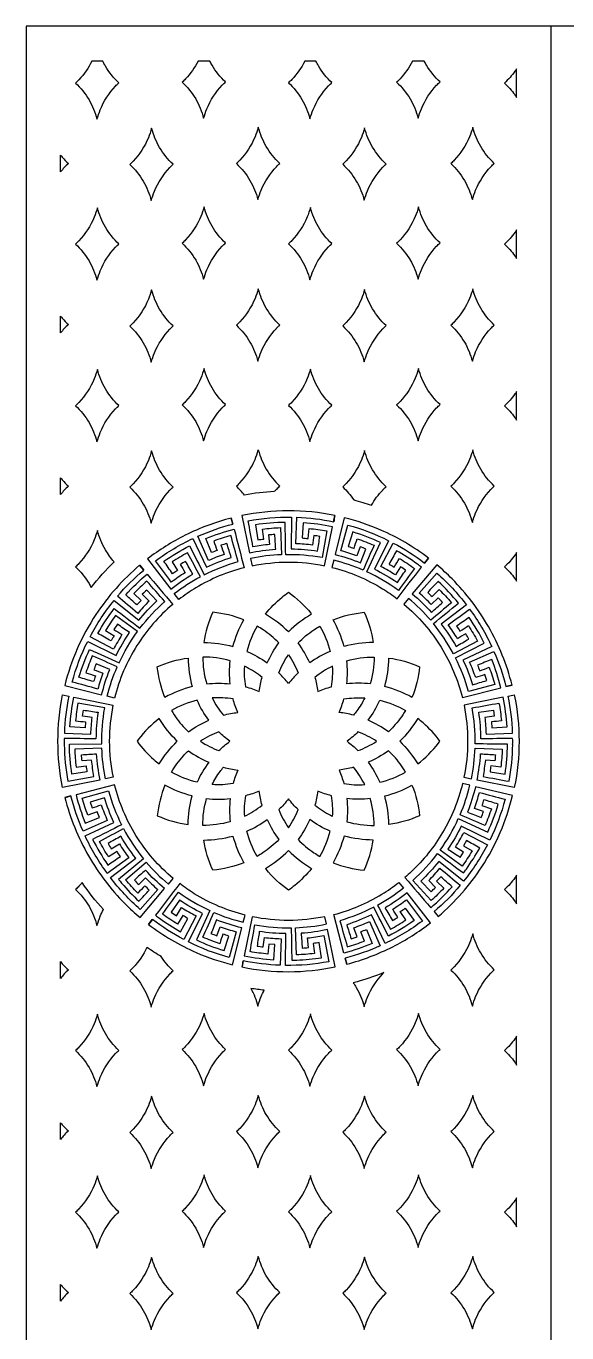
# Model space of a CAD drawing. Header units: millimetres. Extents: x -165 to 825, y -1000 to 1000.
# Drawn here: x -165 to 175, y 178 to 1000 of the extents above; entities that cross this region are included whole.
import ezdxf

# ---------------------------------------------------------------- set-up
doc = ezdxf.new("R2010")
doc.units = ezdxf.units.MM
doc.layers.add('Default', color=70, linetype='Continuous')

msp = doc.modelspace()

# ---------------------------------------------------------------- linework, layer by layer
at = {"layer": 'Default'}
msp.add_line((165, 1000), (165, -1000), dxfattribs=at)
msp.add_lwpolyline([(495, 1000), (165, 1000), (-165, 1000), (-165, -1000), (165, -1000), (495, -1000), (825, -1000), (825, 1000)], close=True, dxfattribs=at)
for points in [[(-123.64, 978, -0.072604), (-131.8, 966.26, -0.002455), (-131.82, 966.25, -0.022749), (-133.98, 964.18, -0.073961), (-125.46, 953.6, -0.000219), (-125.46, 953.59, -0.068795), (-120.45, 941.48, -0.03084), (-118.38, 947.43, -0.089691), (-108.82, 962.22, -0.002455), (-108.81, 962.23, -0.022749), (-106.65, 964.3, -0.073961), (-115.17, 974.89, -0.000219), (-115.17, 974.89, -0.018451), (-116.84, 978)], [(-56.85, 978, -0.069306), (-64.72, 966.84, -0.002455), (-64.73, 966.83, -0.022749), (-66.89, 964.76, -0.073961), (-58.37, 954.17, -0.000219), (-58.37, 954.17, -0.068795), (-53.36, 942.06, -0.03084), (-51.29, 948.01, -0.089691), (-41.73, 962.8, -0.002455), (-41.72, 962.81, -0.022749), (-39.56, 964.88, -0.073961), (-48.08, 975.47, -0.000219), (-48.08, 975.47, -0.01507), (-49.46, 978)], [(10.23, 978, -0.071564), (2.16, 966.45, -0.002455), (2.14, 966.43, -0.022749), (-0.02, 964.36, -0.073961), (8.5, 953.78, -0.000219), (8.5, 953.78, -0.068795), (13.51, 941.66, -0.03084), (15.58, 947.61, -0.089691), (25.14, 962.4, -0.002455), (25.15, 962.41, -0.022749), (27.32, 964.48, -0.073961), (18.79, 975.07, -0.000219), (18.79, 975.07, -0.017385), (17.21, 978)], [(78.06, 978, -0.069306), (70.19, 966.84, -0.002455), (70.18, 966.83, -0.022749), (68.01, 964.76, -0.073961), (76.53, 954.17, -0.000219), (76.53, 954.17, -0.068795), (81.54, 942.06, -0.03084), (83.61, 948.01, -0.089691), (93.17, 962.8, -0.002455), (93.18, 962.81, -0.022749), (95.35, 964.88, -0.073961), (86.83, 975.47, -0.000219), (86.83, 975.47, -0.01507), (85.44, 978)], [(143.5, 955.07), (143.5, 973.19, -0.011738), (142.43, 971.58, -0.062432), (135.84, 964.21, -0.056451), (142.29, 956.89, -0.000196), (142.29, 956.89, -0.012211)], [(-86.06, 935.76, -0.03084), (-88.13, 929.81, -0.089691), (-97.69, 915.02, -0.002455), (-97.7, 915, -0.022749), (-99.86, 912.93, -0.073961), (-91.34, 902.35, -0.000219), (-91.34, 902.35, -0.068795), (-86.33, 890.23, -0.03084), (-84.26, 896.18, -0.089691), (-74.71, 910.97, -0.002455), (-74.69, 910.98, -0.022749), (-72.53, 913.05, -0.073961), (-81.05, 923.64, -0.000219), (-81.05, 923.64, -0.068795)], [(-18.97, 936.33, -0.03084), (-21.04, 930.39, -0.089691), (-30.6, 915.59, -0.002455), (-30.61, 915.58, -0.022749), (-32.77, 913.51, -0.073961), (-24.25, 902.93, -0.000219), (-24.25, 902.92, -0.068795), (-19.24, 890.81, -0.03084), (-17.18, 896.76, -0.089691), (-7.62, 911.55, -0.002455), (-7.6, 911.56, -0.022749), (-5.44, 913.63, -0.073961), (-13.96, 924.22, -0.000219), (-13.96, 924.22, -0.068795)], [(47.9, 935.94, -0.03084), (45.84, 929.99, -0.089691), (36.28, 915.2, -0.002455), (36.26, 915.18, -0.022749), (34.1, 913.12, -0.073961), (42.62, 902.53, -0.000219), (42.62, 902.53, -0.068795), (47.63, 890.41, -0.03084), (49.7, 896.36, -0.089691), (59.26, 911.15, -0.002455), (59.27, 911.17, -0.022749), (61.43, 913.24, -0.073961), (52.91, 923.82, -0.000219), (52.91, 923.82, -0.068795)], [(115.94, 936.33, -0.03084), (113.87, 930.39, -0.089691), (104.31, 915.59, -0.002455), (104.29, 915.58, -0.022749), (102.13, 913.51, -0.073961), (110.65, 902.93, -0.000219), (110.65, 902.92, -0.068795), (115.66, 890.81, -0.03084), (117.73, 896.76, -0.089691), (127.29, 911.55, -0.002455), (127.3, 911.56, -0.022749), (129.47, 913.63, -0.073961), (120.94, 924.22, -0.000219), (120.94, 924.22, -0.068795)], [(-143.36, 918.76, 0.010749), (-142.32, 917.5, 0.038104), (-138.4, 913.54, 0.044601), (-143.36, 908.26)], [(-120.18, 885.67, -0.03084), (-122.25, 879.72, -0.089691), (-131.8, 864.93, -0.002455), (-131.82, 864.91, -0.022749), (-133.98, 862.84, -0.073961), (-125.46, 852.26, -0.000219), (-125.46, 852.25, -0.068795), (-120.45, 840.14, -0.03084), (-118.38, 846.09, -0.089691), (-108.82, 860.88, -0.002455), (-108.81, 860.89, -0.022749), (-106.65, 862.96, -0.073961), (-115.17, 873.55, -0.000219), (-115.17, 873.55, -0.068795)], [(-53.09, 886.24, -0.03084), (-55.16, 880.3, -0.089691), (-64.72, 865.5, -0.002455), (-64.73, 865.49, -0.022749), (-66.89, 863.42, -0.073961), (-58.37, 852.84, -0.000219), (-58.37, 852.83, -0.068795), (-53.36, 840.72, -0.03084), (-51.29, 846.67, -0.089691), (-41.73, 861.46, -0.002455), (-41.72, 861.47, -0.022749), (-39.56, 863.54, -0.073961), (-48.08, 874.13, -0.000219), (-48.08, 874.13, -0.068795)], [(13.79, 885.85, -0.03084), (11.72, 879.9, -0.089691), (2.16, 865.11, -0.002455), (2.14, 865.09, -0.022749), (-0.02, 863.02, -0.073961), (8.5, 852.44, -0.000219), (8.5, 852.44, -0.068795), (13.51, 840.32, -0.03084), (15.58, 846.27, -0.089691), (25.14, 861.06, -0.002455), (25.15, 861.08, -0.022749), (27.32, 863.14, -0.073961), (18.79, 873.73, -0.000219), (18.79, 873.73, -0.068795)], [(81.82, 886.24, -0.03084), (79.75, 880.3, -0.089691), (70.19, 865.5, -0.002455), (70.18, 865.49, -0.022749), (68.01, 863.42, -0.073961), (76.53, 852.84, -0.000219), (76.53, 852.83, -0.068795), (81.54, 840.72, -0.03084), (83.61, 846.67, -0.089691), (93.17, 861.46, -0.002455), (93.18, 861.47, -0.022749), (95.35, 863.54, -0.073961), (86.83, 874.13, -0.000219), (86.83, 874.13, -0.068795)], [(143.5, 853.73), (143.5, 871.86, -0.011738), (142.43, 870.24, -0.062432), (135.84, 862.87, -0.056451), (142.29, 855.55, -0.000196), (142.29, 855.55, -0.012211)], [(-86.06, 834.04, -0.03084), (-88.13, 828.09, -0.089691), (-97.69, 813.3, -0.002455), (-97.7, 813.28, -0.022749), (-99.86, 811.21, -0.073961), (-91.34, 800.63, -0.000219), (-91.34, 800.63, -0.068795), (-86.33, 788.51, -0.03084), (-84.26, 794.46, -0.089691), (-74.71, 809.25, -0.002455), (-74.69, 809.26, -0.022749), (-72.53, 811.33, -0.073961), (-81.05, 821.92, -0.000219), (-81.05, 821.92, -0.068795)], [(-18.97, 834.62, -0.03084), (-21.04, 828.67, -0.089691), (-30.6, 813.88, -0.002455), (-30.61, 813.86, -0.022749), (-32.77, 811.79, -0.073961), (-24.25, 801.21, -0.000219), (-24.25, 801.21, -0.068795), (-19.24, 789.09, -0.03084), (-17.18, 795.04, -0.089691), (-7.62, 809.83, -0.002455), (-7.6, 809.84, -0.022749), (-5.44, 811.91, -0.073961), (-13.96, 822.5, -0.000219), (-13.96, 822.5, -0.068795)], [(47.9, 834.22, -0.03084), (45.84, 828.27, -0.089691), (36.28, 813.48, -0.002455), (36.26, 813.46, -0.022749), (34.1, 811.4, -0.073961), (42.62, 800.81, -0.000219), (42.62, 800.81, -0.068795), (47.63, 788.69, -0.03084), (49.7, 794.64, -0.089691), (59.26, 809.43, -0.002455), (59.27, 809.45, -0.022749), (61.43, 811.52, -0.073961), (52.91, 822.1, -0.000219), (52.91, 822.1, -0.068795)], [(115.94, 834.62, -0.03084), (113.87, 828.67, -0.089691), (104.31, 813.88, -0.002455), (104.29, 813.86, -0.022749), (102.13, 811.79, -0.073961), (110.65, 801.21, -0.000219), (110.65, 801.21, -0.068795), (115.66, 789.09, -0.03084), (117.73, 795.04, -0.089691), (127.29, 809.83, -0.002455), (127.3, 809.84, -0.022749), (129.47, 811.91, -0.073961), (120.94, 822.5, -0.000219), (120.94, 822.5, -0.068795)], [(-143.36, 817.42, 0.010749), (-142.32, 816.16, 0.038104), (-138.4, 812.2, 0.044601), (-143.36, 806.92)], [(-120.18, 783.95, -0.03084), (-122.25, 778, -0.089691), (-131.8, 763.21, -0.002455), (-131.82, 763.19, -0.022749), (-133.98, 761.12, -0.073961), (-125.46, 750.54, -0.000219), (-125.46, 750.54, -0.068795), (-120.45, 738.42, -0.03084), (-118.38, 744.37, -0.089691), (-108.82, 759.16, -0.002455), (-108.81, 759.17, -0.022749), (-106.65, 761.24, -0.073961), (-115.17, 771.83, -0.000219), (-115.17, 771.83, -0.068795)], [(-53.09, 784.53, -0.03084), (-55.16, 778.58, -0.089691), (-64.72, 763.79, -0.002455), (-64.73, 763.77, -0.022749), (-66.89, 761.7, -0.073961), (-58.37, 751.12, -0.000219), (-58.37, 751.11, -0.068795), (-53.36, 739, -0.03084), (-51.29, 744.95, -0.089691), (-41.73, 759.74, -0.002455), (-41.72, 759.75, -0.022749), (-39.56, 761.82, -0.073961), (-48.08, 772.41, -0.000219), (-48.08, 772.41, -0.068795)], [(13.79, 784.13, -0.03084), (11.72, 778.18, -0.089691), (2.16, 763.39, -0.002455), (2.14, 763.37, -0.022749), (-0.02, 761.31, -0.073961), (8.5, 750.72, -0.000219), (8.5, 750.72, -0.068795), (13.51, 738.6, -0.03084), (15.58, 744.55, -0.089691), (25.14, 759.34, -0.002455), (25.15, 759.36, -0.022749), (27.32, 761.43, -0.073961), (18.79, 772.01, -0.000219), (18.79, 772.01, -0.068795)], [(81.82, 784.53, -0.03084), (79.75, 778.58, -0.089691), (70.19, 763.79, -0.002455), (70.18, 763.77, -0.022749), (68.01, 761.7, -0.073961), (76.53, 751.12, -0.000219), (76.53, 751.11, -0.068795), (81.54, 739, -0.03084), (83.61, 744.95, -0.089691), (93.17, 759.74, -0.002455), (93.18, 759.75, -0.022749), (95.35, 761.82, -0.073961), (86.83, 772.41, -0.000219), (86.83, 772.41, -0.068795)], [(143.5, 752.01), (143.5, 770.14, -0.011738), (142.43, 768.52, -0.062432), (135.84, 761.15, -0.056451), (142.29, 753.83, -0.000196), (142.29, 753.83, -0.012211)], [(-86.33, 687.17, -0.03084), (-84.26, 693.12, -0.089691), (-74.71, 707.91, -0.002455), (-74.69, 707.93, -0.022749), (-72.53, 709.99, -0.073961), (-81.05, 720.58, -0.000219), (-81.05, 720.58, -0.068795), (-86.06, 732.7, -0.03084), (-88.13, 726.75, -0.089691), (-97.69, 711.96, -0.002455), (-97.7, 711.94, -0.022749), (-99.86, 709.87, -0.073961), (-91.34, 699.29, -0.000219), (-91.34, 699.29, -0.068795)], [(-27.68, 704.92, 0.040751), (-32.77, 710.45, 0.022749), (-30.61, 712.52, 0.002455), (-30.6, 712.54, 0.089691), (-21.04, 727.33, 0.03084), (-18.97, 733.28, 0.068795), (-13.96, 721.16, 0.000219), (-13.96, 721.16, 0.073961), (-5.44, 710.57, 0.022749), (-7.6, 708.5, 0.002455), (-7.62, 708.49, 0.009205), (-8.84, 707.14, 0.030171)], [(41.05, 701.96, -0.01859), (52.23, 698.5, -0.060319), (59.26, 708.09, -0.002455), (59.27, 708.11, -0.022749), (61.43, 710.18, -0.073961), (52.91, 720.76, -0.000219), (52.91, 720.76, -0.068795), (47.9, 732.88, -0.03084), (45.84, 726.93, -0.089691), (36.28, 712.14, -0.002455), (36.26, 712.13, -0.022749), (34.1, 710.06, -0.057965)], [(115.94, 733.28, -0.03084), (113.87, 727.33, -0.089691), (104.31, 712.54, -0.002455), (104.29, 712.52, -0.022749), (102.13, 710.45, -0.073961), (110.65, 699.87, -0.000219), (110.65, 699.87, -0.068795), (115.66, 687.75, -0.03084), (117.73, 693.7, -0.089691), (127.29, 708.49, -0.002455), (127.3, 708.5, -0.022749), (129.47, 710.57, -0.073961), (120.94, 721.16, -0.000219), (120.94, 721.16, -0.068795)], [(-143.36, 715.71, 0.010749), (-142.32, 714.44, 0.038104), (-138.4, 710.48, 0.044601), (-143.36, 705.2)], [(29.21, 692.03, 0.002483), (28.45, 688.17, -0.010213), (29.24, 692.03, 0.102239), (-29.44, 691.97), (-24.57, 668.54, -0.03619), (-7.99, 670.85, -0.002051), (-8.61, 680.11, 0.011958), (-12.52, 679.8), (-11.93, 673.8, 0.018493), (-22.34, 672.31, 0.001093), (-25.36, 688.72, -0.051861), (1.93, 691.02), (1.66, 671.06, -0.036169), (18.35, 669.72, -0.003758), (19.74, 678.91, 0.011645), (15.86, 679.45, -0.010409), (15.14, 673.46, 0.018672), (4.65, 674.26), (5.26, 690.93, -0.04389), (28.44, 688.14)], [(-124.1, 646.71, -0.034554), (-109.6, 662.89, -0.051132), (-115.17, 670.49, -0.000219), (-115.17, 670.49, -0.068795), (-120.18, 682.61, -0.03084), (-122.25, 676.66, -0.089691), (-131.8, 661.87, -0.002455), (-131.82, 661.85, -0.022749), (-133.98, 659.78, -0.073961), (-125.46, 649.2, -0.000219), (-125.46, 649.2, -0.014804)], [(-35.97, 690.45), (-34.96, 686.63, -0.003305), (-35.94, 690.46, 0.053242), (-64.93, 679.63, 0.048715), (-88.67, 664.72), (-74.04, 645.79, -0.036198), (-60.14, 655.12, -0.000776), (-64.76, 663.18, 0.015163), (-68.13, 661.19, -0.011746), (-64.97, 656.05, 0.017024), (-73.68, 650.15, 0.003261), (-83.58, 663.58, -0.051383), (-60.06, 677.59), (-51.56, 659.53, -0.036124), (-35.97, 665.63, -0.001753), (-38.73, 674.5, 0.009322), (-42.46, 673.29, -0.008204), (-40.49, 667.59, 0.017618), (-50.27, 663.72), (-57.02, 678.97, -0.043916), (-34.96, 686.62)], [(-62.22, 672.91, 0.000532), (-53.02, 654.75, -0.047242), (-31.67, 663.09, 0.002257), (-36.29, 679.54, 0.020087), (-47.04, 676.01, 0.008152), (-44.82, 670.08, 0.006288), (-48.36, 668.71), (-51.98, 677.57, -0.03517), (-34.15, 683.46, 0.000672), (-27.94, 659.23, 0.073095), (-58.19, 646.57, 0.029081), (-68.94, 639.2), (-71.8, 642.89, -0.042422), (-55.4, 653.56, 0.004458), (-63.46, 668.63, 0.019255), (-73.2, 662.85), (-69.74, 657.55), (-72.9, 655.44, -0.005045), (-78.35, 663.31, -0.035038)], [(27.79, 684.95, 0.035163), (9.18, 687.46), (8.55, 677.91, -0.006684), (12.34, 677.6), (12.93, 683.9, -0.020364), (24.15, 682.37), (21.09, 665.55, 0.049962), (-1.75, 667.38, -0.001925), (-2.07, 687.75, 0.035145), (-20.78, 686.18), (-19.33, 676.72, -0.006451), (-15.56, 677.23, -0.001889), (-16.34, 683.52, -0.020351), (-5.06, 684.45), (-4.41, 667.37, 0.042761), (-23.83, 664.96), (-22.88, 660.4, -0.102263), (22.75, 660.43)], [(87.98, 665.3), (85.61, 662.13), (88.01, 665.28, 0.060334), (58.03, 682.9, 0.041669), (35.12, 690.69), (29.34, 667.47, -0.036065), (45.27, 662.35), (48.73, 670.97, 0.014071), (45.08, 672.39), (43, 666.72, 0.018387), (32.97, 669.9), (37.38, 685.99, -0.051758), (62.96, 676.22), (54.05, 658.36, -0.03604), (68.51, 649.91, -0.003427), (73.75, 657.58, 0.022046), (70.49, 659.75), (67.24, 654.67, 0.019775), (58.14, 659.94), (65.92, 674.7, -0.043836), (85.6, 662.13)], [(81.13, 661.4, 0.029395), (67.95, 669.87, 0.003693), (63.24, 661.54, -0.012668), (66.51, 659.61, -0.005351), (69.79, 665.03, -0.019949), (79.22, 658.78, -0.001601), (69.17, 644.97, 0.049386), (49.39, 656.53), (57.95, 675.01, 0.035128), (40.41, 681.72), (37.61, 672.56, -0.006371), (41.22, 671.39, -0.004443), (43.25, 677.39, -0.019969), (53.81, 673.33, -0.001974), (46.99, 657.67, 0.042683), (28.45, 663.92), (27.32, 659.38, -0.077332), (59.23, 645.93, -0.02491), (68.42, 639.6, -0.002788), (83.62, 659.53, 0.005658)], [(143.5, 650.67), (143.5, 668.8, -0.011738), (142.43, 667.18, -0.062432), (135.84, 659.81, -0.056451), (142.29, 652.49, -0.000196), (142.29, 652.49, -0.012211)], [(-93.58, 660.76), (-91.02, 657.73), (-93.61, 660.73, 0.071733), (-121.12, 629.74, 0.084867), (-140.72, 585.01), (-117.5, 579.23, -0.036055), (-112.39, 595.17), (-121.01, 598.63, 0.00604), (-122.42, 594.97, -0.003062), (-116.76, 592.9, 0.018513), (-119.93, 582.87, 0.000501), (-136.03, 587.27, -0.051401), (-126.27, 612.85), (-108.39, 603.95, -0.036456), (-99.95, 618.4, -0.005333), (-107.62, 623.65), (-109.79, 620.38, -0.003068), (-104.71, 617.13, 0.016967), (-109.98, 608.03), (-124.74, 615.81, -0.051318), (-109.68, 638.67), (-94.15, 626.12, -0.035991), (-82.78, 638.4), (-89.14, 645.18, 0.023026), (-91.96, 642.46, -0.009251), (-87.71, 638.19, 0.017643), (-94.82, 630.44, 0.001344), (-107.55, 641.23, -0.043323), (-91.02, 657.72)], [(140.63, 585.41, 0.013634), (136.79, 584.42, -0.005783), (140.64, 585.38, 0.068444), (125.77, 622.13, 0.065191), (102.91, 652.13, 0.022359), (93.29, 661), (77.9, 642.68, -0.035818), (89.96, 631.09, -0.001942), (96.86, 637.31, 0.02544), (94.2, 640.19), (89.85, 636.01, 0.020005), (82.24, 643.27), (93.26, 655.79, -0.051853), (111.95, 635.79), (96.11, 623.64, -0.035833), (105.38, 609.71, -0.002608), (113.46, 614.3, 0.019991), (111.48, 617.68, -0.003566), (106.33, 614.54, 0.019381), (100.47, 623.27, 0.001609), (113.94, 633.12, -0.051939), (127.86, 609.54), (109.77, 601.11, -0.035928), (115.81, 585.51, -0.002101), (124.69, 588.24), (123.49, 591.97, -0.001979), (117.78, 590.02, 0.019689), (113.94, 599.81), (129.23, 606.51, -0.043825), (136.79, 584.41)], [(-109.38, 577.21), (-113.95, 578.35, -0.042239), (-107.7, 596.88, 0.000765), (-123.37, 603.7, 0.018721), (-127.43, 593.14, 0.000845), (-121.43, 591.12, 0.006956), (-122.6, 587.5, -0.003008), (-131.76, 590.3, -0.035121), (-125.05, 607.84, 0.001228), (-106.56, 599.28, -0.049299), (-95, 619.07), (-108.83, 629.11, 0.019243), (-115.08, 619.68), (-109.65, 616.4, 0.00959), (-111.58, 613.13, -0.002117), (-119.92, 617.84, -0.03512), (-109.58, 633.51, 0.002143), (-93.39, 621.18, -0.047305), (-77.81, 637.98, 0.002538), (-89.14, 650.78, 0.019515), (-97.28, 642.92), (-92.69, 638.55), (-95.28, 635.77, -0.004304), (-102.4, 642.17, -0.03518), (-88.91, 655.23, 0.000438), (-72.76, 636.12, 0.076739), (-95.33, 610.19, 0.080108)], [(106.91, 636.9, 0.035144), (94.1, 650.62, 0.006765), (87.57, 643.63, -0.017054), (90.3, 640.99), (94.75, 645.49, -0.020454), (102.46, 637.2, -0.001595), (89.45, 626.12, 0.042384), (75.54, 639.88), (72.55, 636.32, -0.080024), (95.97, 609.22, -0.076828), (109.36, 577.51), (133.62, 583.62, 0.035108), (127.81, 601.47, 0.001303), (118.93, 597.89, -0.004637), (120.29, 594.34, -0.002182), (126.23, 596.54, -0.020459), (129.72, 585.77), (113.24, 581.23, 0.049686), (104.97, 602.59), (123.19, 611.72, 0.03538), (113.65, 627.89, 0.002624), (105.75, 622.47, -0.006949), (107.85, 619.3, 0.003283), (113.17, 622.74, -0.019224), (118.91, 612.98), (103.8, 604.98, 0.04638), (91.12, 624.06, -0.001258)], [(0, 618.83, 0.064755), (-14.52, 629.99, -0.052967), (-4.05, 640.63, 0), (-4.05, 640.63), (-4.05, 640.63, 0), (-4.05, 640.63, -0.017906), (0.01, 643.73, -0.069096), (14.08, 630.54, 0), (14.08, 630.54), (14.08, 630.54, 0), (14.08, 630.54, -0.002501), (14.52, 630, 0.066253)], [(-34.94, 609.62, -0.065964), (-28.04, 626.41, 0.069726), (-47.64, 631.17, 0.071684), (-53.23, 612.15, -0.06573)], [(34.95, 609.62, 0.065367), (28.03, 626.41, -0.069615), (47.64, 631.17, -0.071702), (53.23, 612.14, 0.064793)], [(-13.4, 599.28, -0.057364), (-6.02, 611.86, 0.053248), (-16.01, 620.14, 0), (-16.01, 620.14), (-16.01, 620.14, 0), (-16.01, 620.14, 0.017624), (-19.71, 622.42, 0.072773), (-26.2, 606.57, -0.056891)], [(13.4, 599.28, 0.057376), (6.02, 611.86, -0.053148), (16.04, 620.16, 0), (16.04, 620.16), (16.04, 620.16, 0), (16.04, 620.16, -0.017422), (19.71, 622.42, -0.072779), (26.21, 606.57, 0.056164)], [(-77.67, 577.61, -0.071287), (-82.5, 596.86, -0.070635), (-63.09, 602.38, 0.066795), (-60.54, 584.44, 0.064365)], [(-36.64, 586.1, -0.057925), (-36.64, 600.6, 0.069454), (-53.9, 603.01, 0.072648), (-51.45, 586.1, -0.056237)], [(0.01, 586.24, 0.033355), (-6.02, 593.01, -0.061087), (0, 604.5, -0.060819), (6.02, 593.01, 0.033246)], [(36.64, 586.1, 0.058301), (36.64, 600.6, -0.069457), (53.9, 603.01, -0.072926), (51.46, 586.1, 0.056759)], [(77.67, 577.61, 0.064207), (60.54, 584.44, 0.066846), (63.09, 602.38, -0.070735), (82.5, 596.86, -0.071233)], [(-18.41, 581.4, -0.03413), (-16.61, 590.2, 0.052649), (-26.4, 596.57, 0), (-26.4, 596.57), (-26.4, 596.57, 0), (-26.4, 596.57, 0.006507), (-27.71, 597.21, 0.06071), (-27.07, 584.31, -0.032578)], [(18.4, 581.4, -0.033654), (27.08, 584.32, 0.060253), (27.71, 597.21, 0.058569), (16.61, 590.2, -0.033133)], [(-118.6, 525.62), (-142.04, 520.8, -0.101132), (-142.06, 579.12), (-138.18, 578.32, 0.043842), (-140.95, 555.14), (-124.28, 554.54, -0.016296), (-123.48, 565.03, 0.002818), (-129.47, 565.75), (-128.93, 569.63, 0.00192), (-119.75, 568.24, 0.036544), (-121.07, 551.55, -0.002036), (-141.01, 551.8, 0.019935), (-141, 548.04), (-141.04, 548.03, 0.044059), (-138.77, 524.8), (-122.36, 527.79, -0.017517), (-123.83, 538.2), (-129.83, 537.62, -0.020217), (-130.14, 541.52, 0.001767), (-120.87, 542.14, 0.03645), (-118.59, 525.56)], [(-137.72, 548.08), (-117.4, 548.38, -0.049316), (-115.57, 570.98), (-132.39, 574.03, 0.0216), (-133.92, 562.82, 0.002653), (-127.62, 562.22), (-127.93, 558.44), (-137.48, 559.06, -0.03503), (-134.98, 577.67, 0.001009), (-110.41, 572.64, 0.101493), (-110.37, 527.31), (-115.02, 526.35, -0.042504), (-117.39, 545.71), (-134.47, 545.08, 0.020063), (-133.56, 533.8, -0.001641), (-127.27, 534.57, 0.00614), (-126.76, 530.81), (-136.23, 529.37, -0.035251), (-137.77, 548.08)], [(-50.1, 563.23, -0.056902), (-57.45, 575.78, 0.070898), (-73.61, 569.38, 0.053022), (-66.23, 559.33, 0), (-66.23, 559.33), (-66.23, 559.33, 0), (-66.23, 559.33, 0.019966), (-62.89, 555.95, -0.056104)], [(-31.91, 568.14, -0.033447), (-34.83, 576.62, 0.058247), (-47.97, 577.25, 0.059387), (-40.89, 566.4, -0.031976)], [(31.91, 568.14, 0.033446), (34.83, 576.62, -0.058291), (47.98, 577.25, -0.044625), (42.97, 569.04, 0), (42.97, 569.04), (42.97, 569.04, 0), (42.97, 569.04, -0.015431), (40.89, 566.4, 0.032044)], [(50.1, 563.23, 0.057235), (57.45, 575.78, -0.070759), (73.6, 569.39, -0.052706), (66.15, 559.27, 0), (66.15, 559.27), (66.15, 559.27, 0), (66.15, 559.27, -0.019298), (62.88, 555.95, 0.055754)], [(137.72, 548.08, -0.000747), (117.4, 548.38, 0.049673), (115.58, 570.98, -0.00097), (132.4, 574.03, -0.021852), (133.93, 562.82, -0.001945), (127.62, 562.22), (127.93, 558.44), (137.48, 559.06, 0.035224), (134.98, 577.67, -0.00121), (110.41, 572.64, -0.101493), (110.37, 527.31), (115.02, 526.36, 0.042778), (117.39, 545.71), (134.47, 545.08, -0.01792), (133.56, 533.8), (127.27, 534.57, -0.005773), (126.76, 530.81), (136.23, 529.37, 0.035156), (137.77, 548.08)], [(118.59, 525.56, 0.035617), (120.87, 542.14, 0.001786), (130.14, 541.52, -0.019449), (129.83, 537.62), (123.83, 538.2, -0.017133), (122.36, 527.79, -0.003445), (138.77, 524.8, 0.044136), (141.04, 548.03), (141, 548.04, 0.018132), (141.01, 551.8, -0.001793), (121.08, 551.55, 0.035646), (119.75, 568.24), (128.93, 569.63), (129.47, 565.75, 0.002945), (123.48, 565.03, -0.017171), (124.28, 554.54), (140.95, 555.14, 0.044097), (138.18, 578.32, -0.044343), (142.06, 579.12, -0.101129), (142.04, 520.8), (118.6, 525.62)], [(-69.95, 550.01, -0.065199), (-81.27, 564.31, 0.065237), (-94.34, 551.22, 0), (-94.34, 551.22), (-94.34, 551.22, 0), (-94.34, 551.22, 0.005338), (-95.25, 550, 0.055677), (-84.73, 538.51, 0), (-84.73, 538.51), (-84.73, 538.51, 0), (-84.73, 538.51, 0.015732), (-81.28, 535.69, -0.065921)], [(69.95, 550, -0.064961), (81.27, 535.69, 0.065318), (94.32, 548.76, 0), (94.32, 548.76), (94.32, 548.76, 0), (94.32, 548.76, 0.005487), (95.25, 550.01, 0.055609), (84.7, 561.51, 0), (84.7, 561.51), (84.7, 561.51, 0), (84.7, 561.51, 0.015573), (81.28, 564.31, -0.06614)], [(-36.86, 550, -0.033946), (-43.71, 555.92, 0.059149), (-55.39, 550.01, 0.059076), (-43.71, 544.09, -0.032998)], [(36.86, 550, -0.033104), (43.71, 544.09, 0.059534), (55.39, 550, 0.05833), (43.71, 555.92, -0.033834)], [(-50.1, 536.77, 0.057442), (-57.45, 524.22, -0.07087), (-73.6, 530.61, -0.052613), (-66.13, 540.76, 0), (-66.13, 540.76), (-66.13, 540.76, 0), (-66.13, 540.76, -0.019113), (-62.88, 544.06, 0.05606)], [(50.1, 536.77, -0.056942), (57.45, 524.22, 0.070548), (73.61, 530.62, 0.053028), (66.24, 540.67, 0), (66.24, 540.67), (66.24, 540.67, 0), (66.24, 540.67, 0.020013), (62.89, 544.06, -0.056427)], [(-31.9, 531.87, 0.033147), (-34.83, 523.38, -0.058261), (-47.97, 522.75, -0.04448), (-42.94, 531.01, 0), (-42.94, 531.01), (-42.94, 531.01, 0), (-42.94, 531.01, -0.01508), (-40.89, 533.61, 0.032621)], [(31.91, 531.86, -0.03314), (34.83, 523.38, 0.058266), (47.97, 522.75, 0.05912), (40.89, 533.61, -0.032915)], [(-104.92, 460.7, 0.029896), (-94.1, 449.38, 0.007958), (-87.57, 456.37, -0.019238), (-90.3, 459.01, -0.003747), (-94.75, 454.51, -0.020844), (-102.47, 462.8), (-89.45, 473.87, 0.042873), (-75.54, 460.12), (-72.55, 463.68, -0.080022), (-95.98, 490.78, -0.07683), (-109.36, 522.49), (-133.62, 516.38, 0.035065), (-127.81, 498.53), (-118.93, 502.11), (-120.29, 505.66), (-126.23, 503.46, -0.020151), (-129.72, 514.23), (-113.24, 518.77, 0.04965), (-104.97, 497.41, -0.001889), (-123.19, 488.28, 0.03515), (-113.65, 472.11, 0.005085), (-105.75, 477.53, -0.020715), (-107.85, 480.69), (-113.17, 477.26, -0.018754), (-118.91, 487.02, -0.003368), (-103.81, 495.02, 0.046348), (-91.12, 475.94), (-106.92, 463.1, 0.005222)], [(-77.67, 522.39, 0.071286), (-82.5, 503.14, 0.070621), (-63.09, 497.62, -0.066831), (-60.54, 515.56, -0.064367)], [(-18.4, 518.6, -0.033982), (-27.07, 515.69, 0.060637), (-27.71, 502.79, 0.058573), (-16.61, 509.8, -0.033193)], [(18.41, 518.6, -0.034137), (16.61, 509.8, 0.052646), (26.4, 503.43, 0), (26.4, 503.43), (26.4, 503.43, 0), (26.4, 503.43, 0.006498), (27.71, 502.79, 0.060186), (27.08, 515.7, -0.033181)], [(77.67, 522.39, -0.071723), (82.5, 503.14, -0.070612), (63.09, 497.62, 0.066834), (60.54, 515.56, 0.064374)], [(111.89, 469.61, 0.029468), (120.29, 482.83, 0.004588), (111.93, 487.49), (110.02, 484.21), (115.46, 480.96, -0.020644), (109.26, 471.49), (95.38, 481.46, 0.049724), (106.83, 501.31), (125.37, 492.86, 0.03499), (131.97, 510.43, 0.005044), (122.8, 513.18, -0.016325), (121.65, 509.56), (127.66, 507.57, -0.023228), (123.67, 496.98, -0.003195), (107.95, 503.71, 0.042952), (114.1, 522.28), (109.53, 523.39, -0.07429), (96.94, 492.5, -0.070138), (77.26, 467.91, -0.011918), (73.23, 464.29, -0.000538), (89.5, 445.26, 0.035212), (102.91, 458.41, 0.002981), (95.75, 464.77), (93.18, 461.97), (97.79, 457.63, -0.019819), (89.69, 449.72), (78.29, 462.45, 0.04752), (93.78, 479.34, -0.001537), (110.04, 467.1, 0.00571)], [(94.22, 439.79, 0.071787), (121.58, 470.96, 0.084834), (140.91, 515.77), (117.66, 521.42, -0.036449), (112.63, 505.45, -0.00524), (121.28, 502.04, 0.020249), (122.67, 505.71), (116.99, 507.75, 0.018102), (120.11, 517.79, 0.00115), (136.23, 513.48, -0.051203), (126.61, 487.85), (108.69, 496.65, -0.035577), (100.33, 482.15, -0.007287), (108.03, 476.95), (110.18, 480.23), (105.08, 483.45, 0.018309), (110.3, 492.58), (125.11, 484.89, -0.051274), (110.17, 461.94), (94.57, 474.41, -0.036468), (83.27, 462.06), (89.66, 455.32, 0.028068), (92.47, 458.05), (88.19, 462.3, 0.017833), (95.26, 470.09, -0.002609), (108.05, 459.37, -0.04362), (91.62, 442.78)], [(-140.63, 514.59, -0.011023), (-136.79, 515.58), (-140.64, 514.62, 0.068445), (-125.77, 477.87, 0.065191), (-102.91, 447.86, 0.022357), (-93.29, 439), (-77.9, 457.32, -0.03608), (-89.97, 468.91, -0.002056), (-96.86, 462.69, 0.024997), (-94.2, 459.81), (-89.85, 463.99, 0.02015), (-82.24, 456.73), (-93.26, 444.21, -0.05149), (-111.95, 464.21), (-96.11, 476.36, -0.036037), (-105.38, 490.29, -0.007566), (-113.46, 485.7, 0.010438), (-111.49, 482.32), (-106.33, 485.46, 0.017439), (-100.47, 476.73), (-113.94, 466.88, -0.052238), (-127.87, 490.46), (-109.77, 498.89, -0.036179), (-115.81, 514.49), (-124.69, 511.76), (-123.49, 508.03, -0.005387), (-117.78, 509.98, 0.018551), (-113.95, 500.19, 0.003772), (-129.23, 493.49, -0.043788), (-136.79, 515.59)], [(-36.64, 513.9, 0.058315), (-36.64, 499.4, -0.069438), (-53.9, 496.99, -0.07314), (-51.46, 513.9, 0.056237)], [(0.01, 513.76, -0.033346), (-6.01, 506.99, 0.060292), (0.01, 495.5, 0.060647), (6.02, 506.99, -0.033146)], [(36.64, 513.9, -0.057923), (36.64, 499.4, 0.069462), (53.9, 496.99, 0.072747), (51.45, 513.9, -0.05624)], [(-13.4, 500.72, 0.057187), (-6.02, 488.14, -0.053151), (-16.04, 479.84, 0), (-16.04, 479.84), (-16.04, 479.84, 0), (-16.04, 479.84, -0.017424), (-19.72, 477.58, -0.072899), (-26.21, 493.43, 0.056235)], [(13.4, 500.72, -0.057181), (6.02, 488.14, 0.053252), (16.01, 479.86, 0), (16.01, 479.86), (16.01, 479.86, 0), (16.01, 479.86, 0.017634), (19.72, 477.58, 0.073265), (26.21, 493.43, -0.056709)], [(-47.63, 468.84, -0.071715), (-53.23, 487.86, 0.064657), (-34.94, 490.38, 0.065555), (-28.04, 473.59, -0.068961)], [(47.63, 468.83, 0.071703), (53.23, 487.85, -0.065782), (34.95, 490.38, -0.065645), (28.03, 473.59, 0.069711)], [(0.01, 481.17, 0.064645), (14.52, 470.01, -0.052817), (4.01, 459.33, 0), (4.01, 459.33), (4.01, 459.33, 0), (4.01, 459.33, -0.017542), (0, 456.27, -0.068954), (-14.1, 469.49, 0), (-14.1, 469.49), (-14.1, 469.49, 0), (-14.1, 469.49, -0.002366), (-14.52, 470.01, 0.065823)], [(-116.41, 444.15, -0.034336), (-129.8, 461.09, -0.015341), (-131.8, 458.81, -0.002455), (-131.82, 458.79, -0.022749), (-133.98, 456.73, -0.073961), (-125.46, 446.14, -0.000219), (-125.46, 446.14, -0.068795), (-120.45, 434.02, -0.03084), (-118.38, 439.97, -0.023365)], [(62.89, 427.44, 0.000762), (53.6, 445.54, -0.047287), (32.3, 437.09, 0.003058), (37.01, 420.66, 0.019321), (47.74, 424.25), (45.48, 430.17, 0.01505), (49.02, 431.56), (52.68, 422.72, -0.035173), (34.89, 416.74), (28.54, 440.93, 0.073113), (58.73, 453.76, 0.029066), (69.43, 461.18), (72.31, 457.51, -0.042547), (55.97, 446.75, 0.002575), (64.12, 431.73, 0.019681), (73.82, 437.56), (70.34, 442.84, 0.02162), (73.48, 444.97), (78.98, 437.13, -0.035499)], [(143.5, 447.61), (143.5, 465.74, -0.011738), (142.43, 464.12, -0.062432), (135.84, 456.75, -0.056451), (142.29, 449.43, -0.000196), (142.29, 449.43, -0.012211)], [(-81.13, 438.6, 0.029132), (-67.95, 430.13), (-63.24, 438.46, -0.007654), (-66.51, 440.39), (-69.79, 434.97, -0.024751), (-79.22, 441.22, -0.000793), (-69.17, 455.03, 0.049419), (-49.39, 443.48), (-57.95, 424.99, 0.035066), (-40.41, 418.28), (-37.61, 427.43, -0.006616), (-41.22, 428.61, 0.005056), (-43.25, 422.6, -0.018155), (-53.81, 426.67, 0.002435), (-46.99, 442.33, 0.042689), (-28.45, 436.08), (-27.32, 440.62, -0.077333), (-59.24, 454.07, -0.024909), (-68.42, 460.4, -0.00047), (-83.62, 440.47, 0.006351)], [(36.75, 409.75), (35.72, 413.58), (36.72, 409.74, 0.053197), (65.61, 420.71, 0.048803), (89.3, 435.77), (74.56, 454.62, -0.036222), (60.72, 445.22, -0.008531), (65.38, 437.18, 0.011367), (68.75, 439.19, -0.005959), (65.56, 444.31, 0.017877), (74.24, 450.26, 0.001771), (84.21, 436.88, -0.051167), (60.76, 422.74), (52.16, 440.75, -0.03565), (36.61, 434.56, -0.001595), (39.42, 425.72), (43.14, 426.95), (41.14, 432.64, 0.019638), (50.9, 436.57), (57.74, 421.35, -0.04372), (35.71, 413.58)], [(-87.99, 434.7), (-85.63, 437.83), (-85.63, 437.84), (-88.01, 434.72, 0.060334), (-58.03, 417.1, 0.041669), (-35.12, 409.31), (-29.34, 432.53, -0.035804), (-45.27, 437.65, -0.001564), (-48.73, 429.03, 0.010599), (-45.08, 427.61), (-43, 433.28, 0.020319), (-32.98, 430.1), (-37.38, 414.01, -0.05213), (-62.96, 423.77), (-54.06, 441.64, -0.036691), (-68.51, 450.09), (-73.76, 442.42), (-70.49, 440.25), (-67.24, 445.33, 0.018401), (-58.14, 440.06), (-65.92, 425.3, -0.043716), (-85.6, 437.87)], [(5.18, 412.32, 0.029127), (20.78, 413.82), (19.32, 423.28, -0.006542), (15.56, 422.77, -0.005194), (16.34, 416.48, -0.018701), (5.06, 415.56), (4.41, 432.63, 0.042708), (23.82, 435.04), (22.88, 439.6, -0.102263), (-22.75, 439.57), (-27.79, 415.05, 0.034946), (-9.18, 412.54), (-8.55, 422.09), (-12.34, 422.4), (-12.93, 416.1, -0.022603), (-24.15, 417.63, -0.002513), (-21.09, 434.44, 0.049976), (1.75, 432.62, -0.001736), (2.07, 412.25, 0.006189)], [(-29.21, 407.96, 0.013206), (-28.45, 411.82, -0.002569), (-29.24, 407.97, 0.102239), (29.43, 408.03), (24.57, 431.46, -0.036069), (7.99, 429.15, -0.001814), (8.61, 419.89, 0.018917), (12.52, 420.2), (11.93, 426.2, 0.017378), (22.34, 427.69), (25.36, 411.28, -0.052705), (-1.93, 408.98), (-1.66, 428.94, -0.035974), (-18.35, 430.28, -0.003201), (-19.74, 421.1, 0.004002), (-15.86, 420.56, -0.012335), (-15.14, 426.54, 0.017562), (-4.65, 425.74), (-5.26, 409.07, -0.043791), (-28.45, 411.86)], [(115.94, 428.88, -0.03084), (113.87, 422.93, -0.089691), (104.31, 408.14, -0.002455), (104.29, 408.13, -0.022749), (102.13, 406.06, -0.073961), (110.65, 395.47, -0.000219), (110.65, 395.47, -0.068795), (115.66, 383.35, -0.03084), (117.73, 389.3, -0.089691), (127.29, 404.09, -0.002455), (127.3, 404.11, -0.022749), (129.47, 406.18, -0.073961), (120.94, 416.76, -0.000219), (120.94, 416.76, -0.068795)], [(-80.02, 414.51, -0.017012), (-89.05, 420.27, -0.07812), (-97.69, 407.56, -0.002455), (-97.7, 407.55, -0.022749), (-99.86, 405.48, -0.073961), (-91.34, 394.89, -0.000219), (-91.34, 394.89, -0.068795), (-86.33, 382.77, -0.03084), (-84.26, 388.72, -0.089691), (-74.71, 403.51, -0.002455), (-74.69, 403.53, -0.022749), (-72.53, 405.6, -0.063308)], [(-143.36, 411.31, 0.010749), (-142.32, 410.04, 0.038104), (-138.4, 406.09, 0.044601), (-143.36, 400.8)], [(60.03, 404.48, -0.03231), (40.78, 397.97, -0.018562), (42.62, 395.07, -0.000219), (42.62, 395.07, -0.068795), (47.63, 382.96, -0.03084), (49.7, 388.91, -0.089691), (59.26, 403.7, -0.002455), (59.27, 403.71, -0.008174)], [(-15.26, 393.36, -0.013424), (-23.65, 394.41, -0.062392), (-19.24, 383.35, -0.03084), (-17.18, 389.3, -0.022669)], [(-53.09, 378.79, -0.03084), (-55.16, 372.84, -0.089691), (-64.72, 358.05, -0.002455), (-64.73, 358.03, -0.022749), (-66.89, 355.97, -0.073961), (-58.37, 345.38, -0.000219), (-58.37, 345.38, -0.068795), (-53.36, 333.26, -0.03084), (-51.29, 339.21, -0.089691), (-41.73, 354, -0.002455), (-41.72, 354.02, -0.022749), (-39.56, 356.09, -0.073961), (-48.08, 366.67, -0.000219), (-48.08, 366.67, -0.068795)], [(13.79, 378.39, -0.03084), (11.72, 372.44, -0.089691), (2.16, 357.65, -0.002455), (2.14, 357.64, -0.022749), (-0.02, 355.57, -0.073961), (8.5, 344.98, -0.000219), (8.5, 344.98, -0.068795), (13.51, 332.87, -0.03084), (15.58, 338.82, -0.089691), (25.14, 353.61, -0.002455), (25.15, 353.62, -0.022749), (27.32, 355.69, -0.073961), (18.79, 366.28, -0.000219), (18.79, 366.28, -0.068795)], [(81.82, 378.79, -0.03084), (79.75, 372.84, -0.089691), (70.19, 358.05, -0.002455), (70.18, 358.03, -0.022749), (68.01, 355.97, -0.073961), (76.53, 345.38, -0.000219), (76.53, 345.38, -0.068795), (81.54, 333.26, -0.03084), (83.61, 339.21, -0.089691), (93.17, 354, -0.002455), (93.18, 354.02, -0.022749), (95.35, 356.09, -0.073961), (86.83, 366.67, -0.000219), (86.83, 366.67, -0.068795)], [(-120.18, 378.21, -0.03084), (-122.25, 372.26, -0.089691), (-131.8, 357.47, -0.002455), (-131.82, 357.46, -0.022749), (-133.98, 355.39, -0.073961), (-125.46, 344.8, -0.000219), (-125.46, 344.8, -0.068795), (-120.45, 332.68, -0.03084), (-118.38, 338.63, -0.089691), (-108.82, 353.42, -0.002455), (-108.81, 353.44, -0.022749), (-106.65, 355.51, -0.073961), (-115.17, 366.09, -0.000219), (-115.17, 366.09, -0.068795)], [(143.5, 346.27), (143.5, 364.4, -0.011738), (142.43, 362.78, -0.062432), (135.84, 355.41, -0.056451), (142.29, 348.1, -0.000196), (142.29, 348.09, -0.012211)], [(-86.06, 326.58, -0.03084), (-88.13, 320.63, -0.089691), (-97.69, 305.84, -0.002455), (-97.7, 305.83, -0.022749), (-99.86, 303.76, -0.073961), (-91.34, 293.17, -0.000219), (-91.34, 293.17, -0.068795), (-86.33, 281.05, -0.03084), (-84.26, 287, -0.089691), (-74.71, 301.79, -0.002455), (-74.69, 301.81, -0.022749), (-72.53, 303.88, -0.073961), (-81.05, 314.46, -0.000219), (-81.05, 314.46, -0.068795)], [(-18.97, 327.16, -0.03084), (-21.04, 321.21, -0.089691), (-30.6, 306.42, -0.002455), (-30.61, 306.41, -0.022749), (-32.77, 304.34, -0.073961), (-24.25, 293.75, -0.000219), (-24.25, 293.75, -0.068795), (-19.24, 281.63, -0.03084), (-17.18, 287.58, -0.089691), (-7.62, 302.37, -0.002455), (-7.6, 302.39, -0.022749), (-5.44, 304.46, -0.073961), (-13.96, 315.04, -0.000219), (-13.96, 315.04, -0.068795)], [(47.9, 326.76, -0.03084), (45.84, 320.82, -0.089691), (36.28, 306.02, -0.002455), (36.26, 306.01, -0.022749), (34.1, 303.94, -0.073961), (42.62, 293.36, -0.000219), (42.62, 293.35, -0.068795), (47.63, 281.24, -0.03084), (49.7, 287.19, -0.089691), (59.26, 301.98, -0.002455), (59.27, 301.99, -0.022749), (61.43, 304.06, -0.073961), (52.91, 314.65, -0.000219), (52.91, 314.65, -0.068795)], [(115.94, 327.16, -0.03084), (113.87, 321.21, -0.089691), (104.31, 306.42, -0.002455), (104.29, 306.41, -0.022749), (102.13, 304.34, -0.073961), (110.65, 293.75, -0.000219), (110.65, 293.75, -0.068795), (115.66, 281.63, -0.03084), (117.73, 287.58, -0.089691), (127.29, 302.37, -0.002455), (127.3, 302.39, -0.022749), (129.47, 304.46, -0.073961), (120.94, 315.04, -0.000219), (120.94, 315.04, -0.068795)], [(-143.36, 309.97, 0.010749), (-142.32, 308.71, 0.038104), (-138.4, 304.75, 0.044601), (-143.36, 299.46)], [(-120.18, 276.49, -0.03084), (-122.25, 270.54, -0.089691), (-131.8, 255.75, -0.002455), (-131.82, 255.74, -0.022749), (-133.98, 253.67, -0.073961), (-125.46, 243.08, -0.000219), (-125.46, 243.08, -0.068795), (-120.45, 230.96, -0.03084), (-118.38, 236.91, -0.089691), (-108.82, 251.7, -0.002455), (-108.81, 251.72, -0.022749), (-106.65, 253.79, -0.073961), (-115.17, 264.37, -0.000219), (-115.17, 264.37, -0.068795)], [(-53.09, 277.07, -0.03084), (-55.16, 271.12, -0.089691), (-64.72, 256.33, -0.002455), (-64.73, 256.32, -0.022749), (-66.89, 254.25, -0.073961), (-58.37, 243.66, -0.000219), (-58.37, 243.66, -0.068795), (-53.36, 231.54, -0.03084), (-51.29, 237.49, -0.089691), (-41.73, 252.28, -0.002455), (-41.72, 252.3, -0.022749), (-39.56, 254.37, -0.073961), (-48.08, 264.95, -0.000219), (-48.08, 264.95, -0.068795)], [(13.79, 276.67, -0.03084), (11.72, 270.72, -0.089691), (2.16, 255.93, -0.002455), (2.14, 255.92, -0.022749), (-0.02, 253.85, -0.073961), (8.5, 243.27, -0.000219), (8.5, 243.26, -0.068795), (13.51, 231.15, -0.03084), (15.58, 237.1, -0.089691), (25.14, 251.89, -0.002455), (25.15, 251.9, -0.022749), (27.32, 253.97, -0.073961), (18.79, 264.56, -0.000219), (18.79, 264.56, -0.068795)], [(81.82, 277.07, -0.03084), (79.75, 271.12, -0.089691), (70.19, 256.33, -0.002455), (70.18, 256.32, -0.022749), (68.01, 254.25, -0.073961), (76.53, 243.66, -0.000219), (76.53, 243.66, -0.068795), (81.54, 231.54, -0.03084), (83.61, 237.49, -0.089691), (93.17, 252.28, -0.002455), (93.18, 252.3, -0.022749), (95.35, 254.37, -0.073961), (86.83, 264.95, -0.000219), (86.83, 264.95, -0.068795)], [(143.5, 244.55), (143.5, 262.68, -0.011738), (142.43, 261.06, -0.062432), (135.84, 253.69, -0.056451), (142.29, 246.38, -0.000196), (142.29, 246.38, -0.012211)], [(-86.06, 225.24, -0.03084), (-88.13, 219.29, -0.089691), (-97.69, 204.5, -0.002455), (-97.7, 204.49, -0.022749), (-99.86, 202.42, -0.073961), (-91.34, 191.83, -0.000219), (-91.34, 191.83, -0.068795), (-86.33, 179.72, -0.03084), (-84.26, 185.66, -0.089691), (-74.71, 200.46, -0.002455), (-74.69, 200.47, -0.022749), (-72.53, 202.54, -0.073961), (-81.05, 213.12, -0.000219), (-81.05, 213.13, -0.068795)], [(-18.97, 225.82, -0.03084), (-21.04, 219.87, -0.089691), (-30.6, 205.08, -0.002455), (-30.61, 205.07, -0.022749), (-32.77, 203, -0.073961), (-24.25, 192.41, -0.000219), (-24.25, 192.41, -0.068795), (-19.24, 180.29, -0.03084), (-17.18, 186.24, -0.089691), (-7.62, 201.03, -0.002455), (-7.6, 201.05, -0.022749), (-5.44, 203.12, -0.073961), (-13.96, 213.7, -0.000219), (-13.96, 213.71, -0.068795)], [(47.9, 225.43, -0.03084), (45.84, 219.48, -0.089691), (36.28, 204.69, -0.002455), (36.26, 204.67, -0.022749), (34.1, 202.6, -0.073961), (42.62, 192.02, -0.000219), (42.62, 192.01, -0.068795), (47.63, 179.9, -0.03084), (49.7, 185.85, -0.089691), (59.26, 200.64, -0.002455), (59.27, 200.65, -0.022749), (61.43, 202.72, -0.073961), (52.91, 213.31, -0.000219), (52.91, 213.31, -0.068795)], [(115.94, 225.82, -0.03084), (113.87, 219.87, -0.089691), (104.31, 205.08, -0.002455), (104.29, 205.07, -0.022749), (102.13, 203, -0.073961), (110.65, 192.41, -0.000219), (110.65, 192.41, -0.068795), (115.66, 180.29, -0.03084), (117.73, 186.24, -0.089691), (127.29, 201.03, -0.002455), (127.3, 201.05, -0.022749), (129.47, 203.12, -0.073961), (120.94, 213.7, -0.000219), (120.94, 213.71, -0.068795)], [(-143.36, 208.25, 0.010749), (-142.32, 206.99, 0.038104), (-138.4, 203.03, 0.044601), (-143.36, 197.74)]]:
    msp.add_lwpolyline(points, format="xyb", close=True, dxfattribs=at)

doc.saveas('drawing.dxf')
